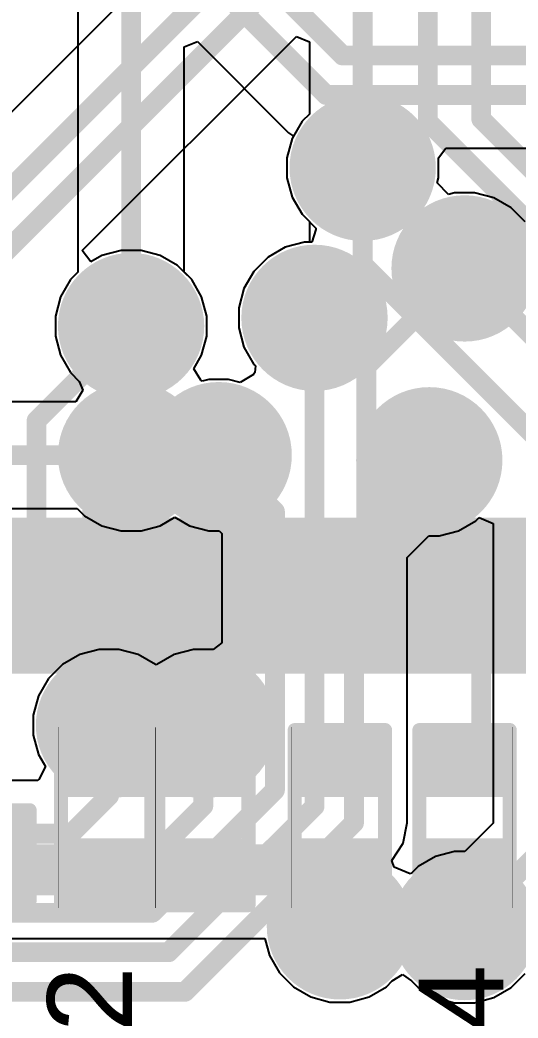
# Model space of a CAD drawing. Header units: inches. Extents: x -0.14 to 3.84, y -0.14 to 3.05.
# Drawn here: x 2.16 to 2.3364, y 1.2485 to 1.602 of the extents above; entities that cross this region are included whole.
import ezdxf

# ---------------------------------------------------------------- set-up
doc = ezdxf.new("R2010")
doc.units = ezdxf.units.IN
doc.header["$MEASUREMENT"] = 0
for name, color, linetype in [('Bottom Layer', 5, 'Continuous'), ('Bottom Solder', 6, 'Continuous'), ('Ground Layer', 76, 'Continuous'), ('Power Layer', 16, 'Continuous'), ('Top Layer', 1, 'Continuous'), ('Top Overlay', 2, 'Continuous'), ('Top Paste', 8, 'Continuous'), ('Top Solder', 216, 'Continuous'), ('Via Holes', 16, 'Continuous')]:
    doc.layers.add(name, color=color, linetype=linetype)
doc.styles.add('Arial', font='', dxfattribs={"height": 0.2})
doc.styles.get('Arial').set_extended_font_data('Arial')

# ---------------------------------------------------------------- blocks, each defined once
blk = doc.blocks.new('64_LQFP__10_10__5')
at = {"layer": 'Top Layer'}
for points in [[(-0.09449, -0.25), (-0.09449, -0.20276), (-0.08268, -0.20276), (-0.08268, -0.25)], [(-0.0748, -0.25), (-0.0748, -0.20276), (-0.06299, -0.20276), (-0.06299, -0.25)], [(-0.05512, -0.25), (-0.05512, -0.20276), (-0.04331, -0.20276), (-0.04331, -0.25)], [(-0.03543, -0.25), (-0.03543, -0.20276), (-0.02362, -0.20276), (-0.02362, -0.25)], [(-0.01575, -0.25), (-0.01575, -0.20276), (-0.00394, -0.20276), (-0.00394, -0.25)], [(0.00394, -0.25), (0.00394, -0.20276), (0.01575, -0.20276), (0.01575, -0.25)], [(0.02362, -0.25), (0.02362, -0.20276), (0.03543, -0.20276), (0.03543, -0.25)], [(0.04331, -0.25), (0.04331, -0.20276), (0.05512, -0.20276), (0.05512, -0.25)], [(0.06299, -0.25), (0.06299, -0.20276), (0.0748, -0.20276), (0.0748, -0.25)]]:
    blk.add_hatch(color=1, dxfattribs=at).paths.add_polyline_path(points)
at = {"layer": 'Top Paste'}
for points in [[(-0.09449, -0.25), (-0.09449, -0.20276), (-0.08268, -0.20276), (-0.08268, -0.25)], [(-0.0748, -0.25), (-0.0748, -0.20276), (-0.06299, -0.20276), (-0.06299, -0.25)], [(-0.05512, -0.25), (-0.05512, -0.20276), (-0.04331, -0.20276), (-0.04331, -0.25)], [(-0.03543, -0.25), (-0.03543, -0.20276), (-0.02362, -0.20276), (-0.02362, -0.25)], [(-0.01575, -0.25), (-0.01575, -0.20276), (-0.00394, -0.20276), (-0.00394, -0.25)], [(0.00394, -0.25), (0.00394, -0.20276), (0.01575, -0.20276), (0.01575, -0.25)], [(0.02362, -0.25), (0.02362, -0.20276), (0.03543, -0.20276), (0.03543, -0.25)], [(0.04331, -0.25), (0.04331, -0.20276), (0.05512, -0.20276), (0.05512, -0.25)], [(0.06299, -0.25), (0.06299, -0.20276), (0.0748, -0.20276), (0.0748, -0.25)]]:
    blk.add_hatch(color=8, dxfattribs=at).paths.add_polyline_path(points)
at = {"layer": 'Top Solder'}
for points in [[(-0.09849, -0.254), (-0.09849, -0.19876), (-0.07868, -0.19876), (-0.07868, -0.254)], [(-0.0788, -0.254), (-0.0788, -0.19876), (-0.05899, -0.19876), (-0.05899, -0.254)], [(-0.05912, -0.254), (-0.05912, -0.19876), (-0.03931, -0.19876), (-0.03931, -0.254)], [(-0.03943, -0.254), (-0.03943, -0.19876), (-0.01962, -0.19876), (-0.01962, -0.254)], [(-0.01975, -0.254), (-0.01975, -0.19876), (0.00006, -0.19876), (0.00006, -0.254)], [(-0.00006, -0.254), (-0.00006, -0.19876), (0.01975, -0.19876), (0.01975, -0.254)], [(0.01962, -0.254), (0.01962, -0.19876), (0.03943, -0.19876), (0.03943, -0.254)], [(0.03931, -0.254), (0.03931, -0.19876), (0.05912, -0.19876), (0.05912, -0.254)], [(0.05899, -0.254), (0.05899, -0.19876), (0.0788, -0.19876), (0.0788, -0.254)], [(0.07868, -0.254), (0.07868, -0.19876), (0.09849, -0.19876), (0.09849, -0.254)]]:
    blk.add_hatch(color=216, dxfattribs=at).paths.add_polyline_path(points)
blk = doc.blocks.new('R___0402_44')
at = {"layer": 'Top Layer'}
for points in [[(-0.0275, -0.0125), (-0.0275, 0.0125), (-0.0095, 0.0125), (-0.0095, -0.0125)], [(0.0095, -0.0125), (0.0095, 0.0125), (0.0275, 0.0125), (0.0275, -0.0125)]]:
    blk.add_hatch(color=1, dxfattribs=at).paths.add_polyline_path(points)
at = {"layer": 'Top Paste'}
for points in [[(-0.0275, -0.0125), (-0.0275, 0.0125), (-0.0095, 0.0125), (-0.0095, -0.0125)], [(0.0095, -0.0125), (0.0095, 0.0125), (0.0275, 0.0125), (0.0275, -0.0125)]]:
    blk.add_hatch(color=8, dxfattribs=at).paths.add_polyline_path(points)
at = {"layer": 'Top Solder'}
for points in [[(-0.02967, -0.01467), (-0.02967, 0.01466), (-0.00733, 0.01466), (-0.00733, -0.01467)], [(0.00733, -0.01467), (0.00733, 0.01466), (0.02967, 0.01466), (0.02967, -0.01467)]]:
    blk.add_hatch(color=216, dxfattribs=at).paths.add_polyline_path(points)
at = {"layer": 'Top Overlay'}
for points, const_width in [([(-0.031, -0.016), (-0.031, 0.016)], 0.005), ([(0.031, 0.016), (-0.031, 0.016)], 0.005), ([(0.031, -0.016), (0.031, 0.016)], 0.005), ([(0.031, -0.016), (-0.031, -0.016)], 0.005), ([(0.032, -0.017), (-0.032, -0.017)], 0.000127)]:
    blk.add_lwpolyline(points, dxfattribs=dict(at, const_width=const_width))
for points, const_width in [([(-0.03225, 0.016, 1), (-0.02975, 0.016, 1)], 0.0025), ([(-0.03225, 0.016, 1), (-0.02975, 0.016, 1)], 0.0025), ([(0.02975, 0.016, 1), (0.03225, 0.016, 1)], 0.0025), ([(0.02975, 0.016, 1), (0.03225, 0.016, 1)], 0.0025), ([(-0.03225, -0.016, 1), (-0.02975, -0.016, 1)], 0.0025), ([(-0.03225, -0.016, 1), (-0.02975, -0.016, 1)], 0.0025), ([(0.02975, -0.016, 1), (0.03225, -0.016, 1)], 0.0025), ([(0.02975, -0.016, 1), (0.03225, -0.016, 1)], 0.0025), ([(-0.03203, -0.017, 1), (-0.03197, -0.017, 1)], 0.0000635), ([(0.03197, -0.017, 1), (0.03203, -0.017, 1)], 0.0000635)]:
    blk.add_lwpolyline(points, format="xyb", close=True, dxfattribs=dict(at, const_width=const_width))
blk = doc.blocks.new('R___0402_45')
at = {"layer": 'Top Layer'}
for points in [[(-0.0275, -0.0125), (-0.0275, 0.0125), (-0.0095, 0.0125), (-0.0095, -0.0125)], [(0.0095, -0.0125), (0.0095, 0.0125), (0.0275, 0.0125), (0.0275, -0.0125)]]:
    blk.add_hatch(color=1, dxfattribs=at).paths.add_polyline_path(points)
at = {"layer": 'Top Paste'}
for points in [[(-0.0275, -0.0125), (-0.0275, 0.0125), (-0.0095, 0.0125), (-0.0095, -0.0125)], [(0.0095, -0.0125), (0.0095, 0.0125), (0.0275, 0.0125), (0.0275, -0.0125)]]:
    blk.add_hatch(color=8, dxfattribs=at).paths.add_polyline_path(points)
at = {"layer": 'Top Solder'}
for points in [[(-0.02967, -0.01467), (-0.02967, 0.01466), (-0.00734, 0.01466), (-0.00734, -0.01467)], [(0.00733, -0.01467), (0.00733, 0.01466), (0.02967, 0.01466), (0.02967, -0.01467)]]:
    blk.add_hatch(color=216, dxfattribs=at).paths.add_polyline_path(points)
at = {"layer": 'Top Overlay'}
for points, const_width in [([(0.031, 0.016), (-0.031, 0.016)], 0.005), ([(-0.031, -0.016), (-0.031, 0.016)], 0.005), ([(0.031, -0.016), (0.031, 0.016)], 0.005), ([(0.031, -0.016), (-0.031, -0.016)], 0.005), ([(0.032, -0.017), (-0.032, -0.017)], 0.000127)]:
    blk.add_lwpolyline(points, dxfattribs=dict(at, const_width=const_width))
for points, const_width in [([(-0.03225, 0.016, 1), (-0.02975, 0.016, 1)], 0.0025), ([(-0.03225, 0.016, 1), (-0.02975, 0.016, 1)], 0.0025), ([(0.02975, 0.016, 1), (0.03225, 0.016, 1)], 0.0025), ([(0.02975, 0.016, 1), (0.03225, 0.016, 1)], 0.0025), ([(-0.03225, -0.016, 1), (-0.02975, -0.016, 1)], 0.0025), ([(-0.03225, -0.016, 1), (-0.02975, -0.016, 1)], 0.0025), ([(0.02975, -0.016, 1), (0.03225, -0.016, 1)], 0.0025), ([(0.02975, -0.016, 1), (0.03225, -0.016, 1)], 0.0025), ([(-0.03203, -0.017, 1), (-0.03197, -0.017, 1)], 0.0000635), ([(0.03197, -0.017, 1), (0.03203, -0.017, 1)], 0.0000635)]:
    blk.add_lwpolyline(points, format="xyb", close=True, dxfattribs=dict(at, const_width=const_width))
blk = doc.blocks.new('R___0402_46')
at = {"layer": 'Top Layer'}
for points in [[(-0.0275, -0.0125), (-0.0275, 0.0125), (-0.0095, 0.0125), (-0.0095, -0.0125)], [(0.0095, -0.0125), (0.0095, 0.0125), (0.0275, 0.0125), (0.0275, -0.0125)]]:
    blk.add_hatch(color=1, dxfattribs=at).paths.add_polyline_path(points)
at = {"layer": 'Top Paste'}
for points in [[(-0.0275, -0.0125), (-0.0275, 0.0125), (-0.0095, 0.0125), (-0.0095, -0.0125)], [(0.0095, -0.0125), (0.0095, 0.0125), (0.0275, 0.0125), (0.0275, -0.0125)]]:
    blk.add_hatch(color=8, dxfattribs=at).paths.add_polyline_path(points)
at = {"layer": 'Top Solder'}
for points in [[(-0.02967, -0.01467), (-0.02967, 0.01466), (-0.00734, 0.01466), (-0.00734, -0.01467)], [(0.00733, -0.01467), (0.00733, 0.01466), (0.02967, 0.01466), (0.02967, -0.01467)]]:
    blk.add_hatch(color=216, dxfattribs=at).paths.add_polyline_path(points)
at = {"layer": 'Top Overlay'}
for points, const_width in [([(-0.031, -0.016), (-0.031, 0.016)], 0.005), ([(0.031, 0.016), (-0.031, 0.016)], 0.005), ([(0.031, -0.016), (0.031, 0.016)], 0.005), ([(0.031, -0.016), (-0.031, -0.016)], 0.005), ([(0.032, -0.017), (-0.032, -0.017)], 0.000127)]:
    blk.add_lwpolyline(points, dxfattribs=dict(at, const_width=const_width))
for points, const_width in [([(-0.03225, 0.016, 1), (-0.02975, 0.016, 1)], 0.0025), ([(-0.03225, 0.016, 1), (-0.02975, 0.016, 1)], 0.0025), ([(0.02975, 0.016, 1), (0.03225, 0.016, 1)], 0.0025), ([(0.02975, 0.016, 1), (0.03225, 0.016, 1)], 0.0025), ([(-0.03225, -0.016, 1), (-0.02975, -0.016, 1)], 0.0025), ([(-0.03225, -0.016, 1), (-0.02975, -0.016, 1)], 0.0025), ([(0.02975, -0.016, 1), (0.03225, -0.016, 1)], 0.0025), ([(0.02975, -0.016, 1), (0.03225, -0.016, 1)], 0.0025), ([(-0.03203, -0.017, 1), (-0.03197, -0.017, 1)], 0.0000635), ([(0.03197, -0.017, 1), (0.03203, -0.017, 1)], 0.0000635)]:
    blk.add_lwpolyline(points, format="xyb", close=True, dxfattribs=dict(at, const_width=const_width))
blk = doc.blocks.new('R___0402_62')
at = {"layer": 'Top Layer'}
for points in [[(-0.0275, -0.0125), (-0.0275, 0.0125), (-0.0095, 0.0125), (-0.0095, -0.0125)], [(0.0095, -0.0125), (0.0095, 0.0125), (0.0275, 0.0125), (0.0275, -0.0125)]]:
    blk.add_hatch(color=1, dxfattribs=at).paths.add_polyline_path(points)
at = {"layer": 'Top Paste'}
for points in [[(-0.0275, -0.0125), (-0.0275, 0.0125), (-0.0095, 0.0125), (-0.0095, -0.0125)], [(0.0095, -0.0125), (0.0095, 0.0125), (0.0275, 0.0125), (0.0275, -0.0125)]]:
    blk.add_hatch(color=8, dxfattribs=at).paths.add_polyline_path(points)
at = {"layer": 'Top Solder'}
for points in [[(-0.02967, -0.01467), (-0.02967, 0.01467), (-0.00733, 0.01467), (-0.00733, -0.01467)], [(0.00733, -0.01467), (0.00733, 0.01467), (0.02967, 0.01467), (0.02967, -0.01467)]]:
    blk.add_hatch(color=216, dxfattribs=at).paths.add_polyline_path(points)
at = {"layer": 'Top Overlay'}
for points, const_width in [([(-0.031, 0.016), (-0.031, -0.016)], 0.005), ([(-0.031, 0.016), (0.031, 0.016)], 0.005), ([(0.031, 0.016), (0.031, -0.016)], 0.005), ([(-0.031, -0.016), (0.031, -0.016)], 0.005), ([(-0.032, -0.017), (0.032, -0.017)], 0.000127)]:
    blk.add_lwpolyline(points, dxfattribs=dict(at, const_width=const_width))
for points, const_width in [([(-0.03225, 0.016, 1), (-0.02975, 0.016, 1)], 0.0025), ([(-0.03225, 0.016, 1), (-0.02975, 0.016, 1)], 0.0025), ([(0.02975, 0.016, 1), (0.03225, 0.016, 1)], 0.0025), ([(0.02975, 0.016, 1), (0.03225, 0.016, 1)], 0.0025), ([(-0.03225, -0.016, 1), (-0.02975, -0.016, 1)], 0.0025), ([(-0.03225, -0.016, 1), (-0.02975, -0.016, 1)], 0.0025), ([(0.02975, -0.016, 1), (0.03225, -0.016, 1)], 0.0025), ([(0.02975, -0.016, 1), (0.03225, -0.016, 1)], 0.0025), ([(-0.03203, -0.017, 1), (-0.03197, -0.017, 1)], 0.0000635), ([(0.03197, -0.017, 1), (0.03203, -0.017, 1)], 0.0000635)]:
    blk.add_lwpolyline(points, format="xyb", close=True, dxfattribs=dict(at, const_width=const_width))
blk = doc.blocks.new('C___0402_129')
at = {"layer": 'Top Layer'}
for points in [[(-0.0275, -0.0125), (-0.0275, 0.0125), (-0.0095, 0.0125), (-0.0095, -0.0125)], [(0.0095, -0.0125), (0.0095, 0.0125), (0.0275, 0.0125), (0.0275, -0.0125)]]:
    blk.add_hatch(color=1, dxfattribs=at).paths.add_polyline_path(points)
at = {"layer": 'Top Paste'}
for points in [[(-0.0275, -0.0125), (-0.0275, 0.0125), (-0.0095, 0.0125), (-0.0095, -0.0125)], [(0.0095, -0.0125), (0.0095, 0.0125), (0.0275, 0.0125), (0.0275, -0.0125)]]:
    blk.add_hatch(color=8, dxfattribs=at).paths.add_polyline_path(points)
at = {"layer": 'Top Solder'}
for points in [[(-0.02986, -0.01486), (-0.02986, 0.01486), (-0.00714, 0.01486), (-0.00714, -0.01486)], [(0.00714, -0.01486), (0.00714, 0.01486), (0.02986, 0.01486), (0.02986, -0.01486)]]:
    blk.add_hatch(color=216, dxfattribs=at).paths.add_polyline_path(points)
at = {"layer": 'Top Overlay', "const_width": 0.005}
for points in [[(-0.031, 0.016), (-0.011, 0.016)], [(-0.031, -0.016), (-0.031, 0.016)], [(0.011, 0.016), (0.031, 0.016)], [(0.031, -0.016), (0.031, 0.016)], [(-0.031, -0.016), (-0.011, -0.016)], [(0.011, -0.016), (0.031, -0.016)]]:
    blk.add_lwpolyline(points, dxfattribs=at)
at = {"layer": 'Top Overlay', "const_width": 0.0025}
for points in [[(-0.03225, 0.016, 1), (-0.02975, 0.016, 1)], [(-0.03225, 0.016, 1), (-0.02975, 0.016, 1)], [(-0.01225, 0.016, 1), (-0.00975, 0.016, 1)], [(0.00975, 0.016, 1), (0.01225, 0.016, 1)], [(0.02975, 0.016, 1), (0.03225, 0.016, 1)], [(0.02975, 0.016, 1), (0.03225, 0.016, 1)], [(-0.03225, -0.016, 1), (-0.02975, -0.016, 1)], [(-0.03225, -0.016, 1), (-0.02975, -0.016, 1)], [(-0.01225, -0.016, 1), (-0.00975, -0.016, 1)], [(0.00975, -0.016, 1), (0.01225, -0.016, 1)], [(0.02975, -0.016, 1), (0.03225, -0.016, 1)], [(0.02975, -0.016, 1), (0.03225, -0.016, 1)]]:
    blk.add_lwpolyline(points, format="xyb", close=True, dxfattribs=at)

msp = doc.modelspace()

# ---------------------------------------------------------------- hatches: boundary and pattern name
at = {"layer": 'Bottom Layer'}
h = msp.add_hatch(color=5, dxfattribs=at)
edge = h.paths.add_edge_path()
edge.add_arc((2.28139, 1.54964), 0.01181, 0, 360)
h = msp.add_hatch(color=5, dxfattribs=at)
edge = h.paths.add_edge_path()
edge.add_arc((2.31748, 1.514), 0.01181, 0, 360)
h = msp.add_hatch(color=5, dxfattribs=at)
edge = h.paths.add_edge_path()
edge.add_arc((2.26433, 1.49649), 0.01181, 0, 360)
h = msp.add_hatch(color=5, dxfattribs=at)
edge = h.paths.add_edge_path()
edge.add_arc((2.19937, 1.49359), 0.01181, 0, 360)
h = msp.add_hatch(color=5, dxfattribs=at)
edge = h.paths.add_edge_path()
edge.add_arc((2.19937, 1.44786), 0.01181, 0, 360)
h = msp.add_hatch(color=5, dxfattribs=at)
edge = h.paths.add_edge_path()
edge.add_arc((2.23039, 1.44786), 0.01181, 0, 360)
h = msp.add_hatch(color=5, dxfattribs=at)
edge = h.paths.add_edge_path()
edge.add_arc((2.30498, 1.44605), 0.01181, 0, 360)
h = msp.add_hatch(color=5, dxfattribs=at)
edge = h.paths.add_edge_path()
edge.add_arc((2.19155, 1.35224), 0.01181, 0, 360)
h = msp.add_hatch(color=5, dxfattribs=at)
edge = h.paths.add_edge_path()
edge.add_arc((2.22496, 1.35227), 0.01181, 0, 360)
h = msp.add_hatch(color=5, dxfattribs=at)
edge = h.paths.add_edge_path()
edge.add_arc((2.27333, 1.28097), 0.01181, 0, 360)
h = msp.add_hatch(color=5, dxfattribs=at)
edge = h.paths.add_edge_path()
edge.add_arc((2.31748, 1.28072), 0.01181, 0, 360)
at = {"layer": 'Bottom Solder'}
h = msp.add_hatch(color=6, dxfattribs=at)
edge = h.paths.add_edge_path()
edge.add_arc((2.28139, 1.54964), 0.01581, 0, 360)
h = msp.add_hatch(color=6, dxfattribs=at)
edge = h.paths.add_edge_path()
edge.add_arc((2.31748, 1.514), 0.01581, 0, 360)
h = msp.add_hatch(color=6, dxfattribs=at)
edge = h.paths.add_edge_path()
edge.add_arc((2.26433, 1.49649), 0.01581, 0, 360)
h = msp.add_hatch(color=6, dxfattribs=at)
edge = h.paths.add_edge_path()
edge.add_arc((2.19937, 1.49359), 0.01581, 0, 360)
h = msp.add_hatch(color=6, dxfattribs=at)
edge = h.paths.add_edge_path()
edge.add_arc((2.19937, 1.44786), 0.01581, 0, 360)
h = msp.add_hatch(color=6, dxfattribs=at)
edge = h.paths.add_edge_path()
edge.add_arc((2.23039, 1.44786), 0.01581, 0, 360)
h = msp.add_hatch(color=6, dxfattribs=at)
edge = h.paths.add_edge_path()
edge.add_arc((2.30498, 1.44605), 0.01581, 0, 360)
h = msp.add_hatch(color=6, dxfattribs=at)
edge = h.paths.add_edge_path()
edge.add_arc((2.19155, 1.35224), 0.01581, 0, 360)
h = msp.add_hatch(color=6, dxfattribs=at)
edge = h.paths.add_edge_path()
edge.add_arc((2.22496, 1.35227), 0.01581, 0, 360)
h = msp.add_hatch(color=6, dxfattribs=at)
edge = h.paths.add_edge_path()
edge.add_arc((2.27333, 1.28097), 0.01581, 0, 360)
h = msp.add_hatch(color=6, dxfattribs=at)
edge = h.paths.add_edge_path()
edge.add_arc((2.31748, 1.28072), 0.01581, 0, 360)
at = {"layer": 'Ground Layer'}
h = msp.add_hatch(color=76, dxfattribs=at)
edge = h.paths.add_edge_path()
edge.add_arc((2.28139, 1.54964), 0.02591, 0, 360)
h = msp.add_hatch(color=76, dxfattribs=at)
edge = h.paths.add_edge_path()
edge.add_arc((2.31748, 1.514), 0.02591, 0, 360)
h = msp.add_hatch(color=76, dxfattribs=at)
edge = h.paths.add_edge_path()
edge.add_arc((2.26433, 1.49649), 0.02591, 0, 360)
h = msp.add_hatch(color=76, dxfattribs=at)
edge = h.paths.add_edge_path()
edge.add_arc((2.19937, 1.49359), 0.02591, 0, 360)
h = msp.add_hatch(color=76, dxfattribs=at)
edge = h.paths.add_edge_path()
edge.add_arc((2.19937, 1.44786), 0.02591, 0, 360)
h = msp.add_hatch(color=76, dxfattribs=at)
edge = h.paths.add_edge_path()
edge.add_arc((2.23039, 1.44786), 0.02591, 0, 360)
h = msp.add_hatch(color=76, dxfattribs=at)
edge = h.paths.add_edge_path()
edge.add_arc((2.30498, 1.44605), 0.02591, 0, 360)
h = msp.add_hatch(color=76, dxfattribs=at)
edge = h.paths.add_edge_path()
edge.add_arc((2.19155, 1.35224), 0.02591, 0, 360)
h = msp.add_hatch(color=76, dxfattribs=at)
edge = h.paths.add_edge_path()
edge.add_arc((2.22496, 1.35227), 0.02591, 0, 360)
h = msp.add_hatch(color=76, dxfattribs=at)
edge = h.paths.add_edge_path()
edge.add_arc((2.27333, 1.28097), 0.02591, 0, 360)
h = msp.add_hatch(color=76, dxfattribs=at)
edge = h.paths.add_edge_path()
edge.add_arc((2.31748, 1.28072), 0.02591, 0, 360)
at = {"layer": 'Power Layer'}
h = msp.add_hatch(color=16, dxfattribs=at)
edge = h.paths.add_edge_path()
edge.add_arc((2.28139, 1.54964), 0.02591, 0, 360)
h = msp.add_hatch(color=16, dxfattribs=at)
edge = h.paths.add_edge_path()
edge.add_arc((2.31748, 1.514), 0.02591, 0, 360)
h = msp.add_hatch(color=16, dxfattribs=at)
edge = h.paths.add_edge_path()
edge.add_arc((2.26433, 1.49649), 0.02591, 0, 360)
h = msp.add_hatch(color=16, dxfattribs=at)
edge = h.paths.add_edge_path()
edge.add_arc((2.19937, 1.49359), 0.02591, 0, 360)
h = msp.add_hatch(color=16, dxfattribs=at)
edge = h.paths.add_edge_path()
edge.add_arc((2.19937, 1.44786), 0.02591, 0, 360)
h = msp.add_hatch(color=16, dxfattribs=at)
edge = h.paths.add_edge_path()
edge.add_arc((2.23039, 1.44786), 0.02591, 0, 360)
h = msp.add_hatch(color=16, dxfattribs=at)
edge = h.paths.add_edge_path()
edge.add_arc((2.30498, 1.44605), 0.02591, 0, 360)
h = msp.add_hatch(color=16, dxfattribs=at)
edge = h.paths.add_edge_path()
edge.add_arc((2.19155, 1.35224), 0.02591, 0, 360)
h = msp.add_hatch(color=16, dxfattribs=at)
edge = h.paths.add_edge_path()
edge.add_arc((2.22496, 1.35227), 0.02591, 0, 360)
h = msp.add_hatch(color=16, dxfattribs=at)
edge = h.paths.add_edge_path()
edge.add_arc((2.31748, 1.28072), 0.02591, 0, 360)
at = {"layer": 'Top Layer'}
h = msp.add_hatch(color=1, dxfattribs=at)
edge = h.paths.add_edge_path()
edge.add_arc((2.28139, 1.54964), 0.01181, 0, 360)
h = msp.add_hatch(color=1, dxfattribs=at)
edge = h.paths.add_edge_path()
edge.add_arc((2.31748, 1.514), 0.01181, 0, 360)
h = msp.add_hatch(color=1, dxfattribs=at)
edge = h.paths.add_edge_path()
edge.add_arc((2.26433, 1.49649), 0.01181, 0, 360)
h = msp.add_hatch(color=1, dxfattribs=at)
edge = h.paths.add_edge_path()
edge.add_arc((2.19937, 1.49359), 0.01181, 0, 360)
h = msp.add_hatch(color=1, dxfattribs=at)
edge = h.paths.add_edge_path()
edge.add_arc((2.19937, 1.44786), 0.01181, 0, 360)
h = msp.add_hatch(color=1, dxfattribs=at)
edge = h.paths.add_edge_path()
edge.add_arc((2.23039, 1.44786), 0.01181, 0, 360)
h = msp.add_hatch(color=1, dxfattribs=at)
edge = h.paths.add_edge_path()
edge.add_arc((2.30498, 1.44605), 0.01181, 0, 360)
h = msp.add_hatch(color=1, dxfattribs=at)
edge = h.paths.add_edge_path()
edge.add_arc((2.19155, 1.35224), 0.01181, 0, 360)
h = msp.add_hatch(color=1, dxfattribs=at)
edge = h.paths.add_edge_path()
edge.add_arc((2.22496, 1.35227), 0.01181, 0, 360)
for points in [[(2.20337, 1.32908), (2.20337, 1.35224), (2.17974, 1.35224), (2.17974, 1.32908)], [(2.23677, 1.32912), (2.23677, 1.35227), (2.21315, 1.35227), (2.21315, 1.32912)], [(2.17809, 1.32897), (2.20477, 1.32897), (2.20477, 1.34697), (2.17809, 1.34697)], [(2.14194, 1.29197), (2.28583, 1.29197), (2.28583, 1.30997), (2.14194, 1.30997)], [(2.28511, 1.30995), (2.26156, 1.30995), (2.26156, 1.2807), (2.28511, 1.2807)], [(2.32926, 1.30997), (2.30571, 1.30997), (2.30571, 1.28072), (2.32926, 1.28072)]]:
    msp.add_hatch(color=1, dxfattribs=at).paths.add_polyline_path(points)
h = msp.add_hatch(color=1, dxfattribs=at)
edge = h.paths.add_edge_path()
edge.add_arc((2.27333, 1.28097), 0.01181, 0, 360)
h = msp.add_hatch(color=1, dxfattribs=at)
edge = h.paths.add_edge_path()
edge.add_arc((2.31748, 1.28072), 0.01181, 0, 360)
at = {"layer": 'Top Solder'}
h = msp.add_hatch(color=216, dxfattribs=at)
edge = h.paths.add_edge_path()
edge.add_arc((2.28139, 1.54964), 0.01581, 0, 360)
h = msp.add_hatch(color=216, dxfattribs=at)
edge = h.paths.add_edge_path()
edge.add_arc((2.31748, 1.514), 0.01581, 0, 360)
h = msp.add_hatch(color=216, dxfattribs=at)
edge = h.paths.add_edge_path()
edge.add_arc((2.26433, 1.49649), 0.01581, 0, 360)
h = msp.add_hatch(color=216, dxfattribs=at)
edge = h.paths.add_edge_path()
edge.add_arc((2.19937, 1.49359), 0.01581, 0, 360)
h = msp.add_hatch(color=216, dxfattribs=at)
edge = h.paths.add_edge_path()
edge.add_arc((2.19937, 1.44786), 0.01581, 0, 360)
h = msp.add_hatch(color=216, dxfattribs=at)
edge = h.paths.add_edge_path()
edge.add_arc((2.23039, 1.44786), 0.01581, 0, 360)
h = msp.add_hatch(color=216, dxfattribs=at)
edge = h.paths.add_edge_path()
edge.add_arc((2.30498, 1.44605), 0.01581, 0, 360)
h = msp.add_hatch(color=216, dxfattribs=at)
edge = h.paths.add_edge_path()
edge.add_arc((2.19155, 1.35224), 0.01581, 0, 360)
h = msp.add_hatch(color=216, dxfattribs=at)
edge = h.paths.add_edge_path()
edge.add_arc((2.22496, 1.35227), 0.01581, 0, 360)
h = msp.add_hatch(color=216, dxfattribs=at)
edge = h.paths.add_edge_path()
edge.add_arc((2.27333, 1.28097), 0.01581, 0, 360)
h = msp.add_hatch(color=216, dxfattribs=at)
edge = h.paths.add_edge_path()
edge.add_arc((2.31748, 1.28072), 0.01581, 0, 360)
at = {"layer": 'Via Holes'}
h = msp.add_hatch(color=7, dxfattribs=at)
edge = h.paths.add_edge_path()
edge.add_arc((2.28139, 1.54964), 0.00591, 0, 360)
h = msp.add_hatch(color=7, dxfattribs=at)
edge = h.paths.add_edge_path()
edge.add_arc((2.31748, 1.514), 0.00591, 0, 360)
h = msp.add_hatch(color=7, dxfattribs=at)
edge = h.paths.add_edge_path()
edge.add_arc((2.19937, 1.49359), 0.00591, 0, 360)
h = msp.add_hatch(color=7, dxfattribs=at)
edge = h.paths.add_edge_path()
edge.add_arc((2.26433, 1.49649), 0.00591, 0, 360)
h = msp.add_hatch(color=7, dxfattribs=at)
edge = h.paths.add_edge_path()
edge.add_arc((2.19937, 1.44786), 0.00591, 0, 360)
h = msp.add_hatch(color=7, dxfattribs=at)
edge = h.paths.add_edge_path()
edge.add_arc((2.23039, 1.44786), 0.00591, 0, 360)
h = msp.add_hatch(color=7, dxfattribs=at)
edge = h.paths.add_edge_path()
edge.add_arc((2.30498, 1.44605), 0.00591, 0, 360)
h = msp.add_hatch(color=7, dxfattribs=at)
edge = h.paths.add_edge_path()
edge.add_arc((2.19155, 1.35224), 0.00591, 0, 360)
h = msp.add_hatch(color=7, dxfattribs=at)
edge = h.paths.add_edge_path()
edge.add_arc((2.22496, 1.35227), 0.00591, 0, 360)
h = msp.add_hatch(color=7, dxfattribs=at)
edge = h.paths.add_edge_path()
edge.add_arc((2.27333, 1.28097), 0.00591, 0, 360)
h = msp.add_hatch(color=7, dxfattribs=at)
edge = h.paths.add_edge_path()
edge.add_arc((2.31748, 1.28072), 0.00591, 0, 360)

# ---------------------------------------------------------------- linework, layer by layer
at = {"layer": 'Bottom Layer'}
for p, q in [((2.18051, 1.61653), (2.18051, 1.51264)), ((2.21823, 1.59244), (2.22285, 1.59436)), ((2.21823, 1.51264), (2.21823, 1.59244)), ((2.22285, 1.59436), (2.25513, 1.56208)), ((2.25641, 1.55999), (2.25458, 1.55317)), ((2.25513, 1.56208), (2.25692, 1.56088)), ((2.25692, 1.56088), (2.25641, 1.55999)), ((2.3082, 1.55317), (2.3108, 1.55655)), ((2.3108, 1.55655), (2.36558, 1.55655)), ((2.25458, 1.55317), (2.25458, 1.54611)), ((2.3082, 1.54611), (2.3082, 1.55317)), ((2.25458, 1.54611), (2.25641, 1.5393)), ((2.30772, 1.54432), (2.3082, 1.54611)), ((2.3118, 1.54024), (2.30772, 1.54432)), ((2.25641, 1.5393), (2.25994, 1.53318)), ((2.31395, 1.54081), (2.3118, 1.54024)), ((2.32101, 1.54081), (2.31395, 1.54081)), ((2.32783, 1.53898), (2.32101, 1.54081)), ((2.33394, 1.53545), (2.32783, 1.53898)), ((2.33894, 1.53046), (2.33394, 1.53545)), ((2.25994, 1.53318), (2.26253, 1.53059)), ((2.26253, 1.53059), (2.26253, 1.5233)), ((2.25398, 1.52148), (2.24787, 1.51795)), ((2.2608, 1.5233), (2.25398, 1.52148)), ((2.26253, 1.5233), (2.2608, 1.5233)), ((2.24787, 1.51795), (2.24288, 1.51296)), ((2.17792, 1.51005), (2.17439, 1.50394)), ((2.18051, 1.51264), (2.17792, 1.51005)), ((2.22083, 1.51005), (2.21823, 1.51264)), ((2.22436, 1.50394), (2.22083, 1.51005)), ((2.24288, 1.51296), (2.23935, 1.50684)), ((2.23935, 1.50684), (2.23752, 1.50002)), ((2.17439, 1.50394), (2.17256, 1.49712)), ((2.22618, 1.49712), (2.22436, 1.50394)), ((2.23752, 1.50002), (2.23752, 1.49296)), ((2.17256, 1.49712), (2.17256, 1.49006)), ((2.22618, 1.49006), (2.22618, 1.49712)), ((2.23752, 1.49296), (2.23935, 1.48614)), ((2.17256, 1.49006), (2.17439, 1.48324)), ((2.22436, 1.48324), (2.22618, 1.49006)), ((2.23935, 1.48614), (2.24288, 1.48003)), ((2.17439, 1.48324), (2.17792, 1.47713)), ((2.22158, 1.47843), (2.22436, 1.48324)), ((2.22403, 1.47448), (2.22158, 1.47843)), ((2.24288, 1.48003), (2.24341, 1.4795)), ((2.24341, 1.4795), (2.24316, 1.47713)), ((2.17792, 1.47713), (2.18104, 1.47401)), ((2.22455, 1.47405), (2.22403, 1.47448)), ((2.22686, 1.47467), (2.22455, 1.47405)), ((2.23391, 1.47467), (2.22686, 1.47467)), ((2.23803, 1.47357), (2.23391, 1.47467)), ((2.24275, 1.47648), (2.23803, 1.47357)), ((2.24316, 1.47713), (2.24275, 1.47648)), ((2.18227, 1.47091), (2.1798, 1.46672)), ((2.18104, 1.47401), (2.18227, 1.47091)), ((2.1798, 1.46672), (2.13423, 1.46672)), ((2.14204, 1.429), (2.18032, 1.429)), ((2.18032, 1.429), (2.18291, 1.42641)), ((2.18291, 1.42641), (2.18902, 1.42288)), ((2.20972, 1.42288), (2.21488, 1.42585)), ((2.21488, 1.42585), (2.22004, 1.42288)), ((2.32144, 1.42459), (2.32261, 1.42576)), ((2.32261, 1.42576), (2.32761, 1.42369)), ((2.18902, 1.42288), (2.19584, 1.42105)), ((2.2029, 1.42105), (2.20972, 1.42288)), ((2.22004, 1.42288), (2.22686, 1.42105)), ((2.31533, 1.42107), (2.32144, 1.42459)), ((2.32761, 1.42369), (2.32761, 1.31752)), ((2.19584, 1.42105), (2.2029, 1.42105)), ((2.22686, 1.42105), (2.23052, 1.42105)), ((2.23052, 1.42105), (2.23147, 1.4201)), ((2.23147, 1.4201), (2.23147, 1.38137)), ((2.29719, 1.41159), (2.30485, 1.41924)), ((2.30485, 1.41924), (2.30851, 1.41924)), ((2.30851, 1.41924), (2.31533, 1.42107)), ((2.29719, 1.31762), (2.29719, 1.41159)), ((2.18802, 1.37905), (2.1812, 1.37722)), ((2.19508, 1.37905), (2.18802, 1.37905)), ((2.2019, 1.37722), (2.19508, 1.37905)), ((2.22143, 1.37908), (2.21461, 1.37726)), ((2.22849, 1.37908), (2.22143, 1.37908)), ((2.23147, 1.38137), (2.22849, 1.37908)), ((2.1812, 1.37722), (2.17509, 1.37369)), ((2.20801, 1.37369), (2.2019, 1.37722)), ((2.21461, 1.37726), (2.20849, 1.37373)), ((2.17509, 1.37369), (2.17009, 1.3687)), ((2.20824, 1.37347), (2.20801, 1.37369)), ((2.20849, 1.37373), (2.20824, 1.37347)), ((2.17009, 1.3687), (2.16656, 1.36259)), ((2.16656, 1.36259), (2.16474, 1.35577)), ((2.16474, 1.35577), (2.16474, 1.34871)), ((2.16474, 1.34871), (2.16656, 1.34189)), ((2.16656, 1.34189), (2.16902, 1.33764)), ((2.16902, 1.33764), (2.16673, 1.33293)), ((2.16673, 1.33293), (2.16639, 1.33264)), ((2.16639, 1.33264), (2.14406, 1.33264)), ((2.29576, 1.3104), (2.29719, 1.31762)), ((2.32761, 1.31752), (2.31762, 1.30753)), ((2.29167, 1.30428), (2.29576, 1.3104)), ((2.30713, 1.3057), (2.30102, 1.30218)), ((2.31395, 1.30753), (2.30713, 1.3057)), ((2.31762, 1.30753), (2.31395, 1.30753)), ((2.29252, 1.30187), (2.29167, 1.30428)), ((2.29817, 1.2996), (2.29252, 1.30187)), ((2.30102, 1.30218), (2.29893, 1.30008)), ((2.29893, 1.30008), (2.29817, 1.2996))]:
    msp.add_line(p, q, dxfattribs=at)
at = {"layer": 'Bottom Layer', "const_width": 0.007}
for points in [[(2.15431, 1.70937), (2.27427, 1.58942)], [(2.14031, 1.70358), (2.26847, 1.57542)], [(2.19937, 1.49359), (2.19937, 1.62434)], [(2.27427, 1.58942), (2.40249, 1.58942)], [(2.26847, 1.57542), (2.37339, 1.57542)], [(2.28139, 1.51552), (2.28139, 1.54964)], [(2.28139, 1.51552), (2.34647, 1.45044)], [(2.31748, 1.514), (2.34253, 1.48896)], [(2.26433, 1.32342), (2.26433, 1.49649)], [(2.13423, 1.44786), (2.19937, 1.44786)], [(2.23039, 1.44786), (2.25033, 1.42791)], [(2.27833, 1.4194), (2.30498, 1.44605)], [(2.25033, 1.32921), (2.25033, 1.42791)], [(2.27833, 1.31762), (2.27833, 1.4194)], [(2.19155, 1.32716), (2.19155, 1.35224)], [(2.22496, 1.32364), (2.22496, 1.35227)], [(2.17816, 1.31378), (2.19155, 1.32716)], [(2.2069, 1.28578), (2.25033, 1.32921)], [(2.2011, 1.29978), (2.22496, 1.32364)], [(2.21269, 1.27178), (2.26433, 1.32342)], [(2.21849, 1.25778), (2.27833, 1.31762)], [(1.99662, 1.31378), (2.17816, 1.31378)], [(2.31748, 1.28072), (2.34647, 1.30971)], [(1.99082, 1.29978), (2.2011, 1.29978)], [(1.98503, 1.28578), (2.2069, 1.28578)], [(1.97923, 1.27178), (2.21269, 1.27178)], [(1.97343, 1.25778), (2.21849, 1.25778)]]:
    msp.add_lwpolyline(points, dxfattribs=at)
at = {"layer": 'Bottom Layer', "const_width": 0.0035}
for points in [[(2.27252, 1.58942, 1), (2.27602, 1.58942, 1)], [(2.27252, 1.58942, 1), (2.27602, 1.58942, 1)], [(2.26672, 1.57542, 1), (2.27022, 1.57542, 1)], [(2.26672, 1.57542, 1), (2.27022, 1.57542, 1)], [(2.27964, 1.54964, 1), (2.28314, 1.54964, 1)], [(2.27964, 1.51552, 1), (2.28314, 1.51552, 1)], [(2.27964, 1.51552, 1), (2.28314, 1.51552, 1)], [(2.31573, 1.514, 1), (2.31923, 1.514, 1)], [(2.26258, 1.49649, 1), (2.26608, 1.49649, 1)], [(2.19762, 1.49359, 1), (2.20112, 1.49359, 1)], [(2.19762, 1.44786, 1), (2.20112, 1.44786, 1)], [(2.22864, 1.44786, 1), (2.23214, 1.44786, 1)], [(2.30323, 1.44605, 1), (2.30673, 1.44605, 1)], [(2.24858, 1.42791, 1), (2.25208, 1.42791, 1)], [(2.24858, 1.42791, 1), (2.25208, 1.42791, 1)], [(2.27658, 1.4194, 1), (2.28008, 1.4194, 1)], [(2.27658, 1.4194, 1), (2.28008, 1.4194, 1)], [(2.1898, 1.35224, 1), (2.1933, 1.35224, 1)], [(2.22321, 1.35227, 1), (2.22671, 1.35227, 1)], [(2.1898, 1.32716, 1), (2.1933, 1.32716, 1)], [(2.1898, 1.32716, 1), (2.1933, 1.32716, 1)], [(2.24858, 1.32921, 1), (2.25208, 1.32921, 1)], [(2.24858, 1.32921, 1), (2.25208, 1.32921, 1)], [(2.22321, 1.32364, 1), (2.22671, 1.32364, 1)], [(2.22321, 1.32364, 1), (2.22671, 1.32364, 1)], [(2.26258, 1.32342, 1), (2.26608, 1.32342, 1)], [(2.26258, 1.32342, 1), (2.26608, 1.32342, 1)], [(2.27658, 1.31762, 1), (2.28008, 1.31762, 1)], [(2.27658, 1.31762, 1), (2.28008, 1.31762, 1)], [(2.17641, 1.31378, 1), (2.17991, 1.31378, 1)], [(2.17641, 1.31378, 1), (2.17991, 1.31378, 1)], [(2.19935, 1.29978, 1), (2.20285, 1.29978, 1)], [(2.19935, 1.29978, 1), (2.20285, 1.29978, 1)], [(2.20515, 1.28578, 1), (2.20865, 1.28578, 1)], [(2.20515, 1.28578, 1), (2.20865, 1.28578, 1)], [(2.31573, 1.28072, 1), (2.31923, 1.28072, 1)], [(2.21094, 1.27178, 1), (2.21444, 1.27178, 1)], [(2.21094, 1.27178, 1), (2.21444, 1.27178, 1)], [(2.21674, 1.25778, 1), (2.22024, 1.25778, 1)], [(2.21674, 1.25778, 1), (2.22024, 1.25778, 1)]]:
    msp.add_lwpolyline(points, format="xyb", close=True, dxfattribs=at)
at = {"layer": 'Top Layer'}
for p, q in [((2.20588, 1.61825), (2.13028, 1.54265)), ((2.18205, 1.52032), (2.25791, 1.59618)), ((2.25791, 1.59618), (2.26253, 1.59427)), ((2.26253, 1.59427), (2.26253, 1.5687)), ((2.26253, 1.5687), (2.25994, 1.56611)), ((2.25994, 1.56611), (2.25641, 1.55999)), ((2.25641, 1.55999), (2.25458, 1.55317)), ((2.25458, 1.55317), (2.25458, 1.54611)), ((2.25458, 1.54611), (2.25641, 1.5393)), ((2.25641, 1.5393), (2.25994, 1.53318)), ((2.25994, 1.53318), (2.26481, 1.5283)), ((2.2648, 1.52777), (2.26339, 1.5233)), ((2.26481, 1.5283), (2.2648, 1.52777)), ((2.18512, 1.51632), (2.18205, 1.52032)), ((2.19584, 1.5204), (2.18902, 1.51857)), ((2.2029, 1.5204), (2.19584, 1.5204)), ((2.20972, 1.51857), (2.2029, 1.5204)), ((2.25398, 1.52148), (2.24787, 1.51795)), ((2.2608, 1.5233), (2.25398, 1.52148)), ((2.26339, 1.5233), (2.2608, 1.5233)), ((2.18902, 1.51857), (2.18512, 1.51632)), ((2.21583, 1.51504), (2.20972, 1.51857)), ((2.24787, 1.51795), (2.24288, 1.51296)), ((2.22083, 1.51005), (2.21583, 1.51504)), ((2.22436, 1.50394), (2.22083, 1.51005)), ((2.24288, 1.51296), (2.23935, 1.50684)), ((2.23935, 1.50684), (2.23752, 1.50002)), ((2.22618, 1.49712), (2.22436, 1.50394)), ((2.23752, 1.50002), (2.23752, 1.49296)), ((2.22618, 1.49006), (2.22618, 1.49712)), ((2.23752, 1.49296), (2.23935, 1.48614)), ((2.22436, 1.48324), (2.22618, 1.49006)), ((2.23935, 1.48614), (2.24288, 1.48003)), ((2.22158, 1.47843), (2.22436, 1.48324)), ((2.22403, 1.47448), (2.22158, 1.47843)), ((2.24288, 1.48003), (2.24341, 1.4795)), ((2.24341, 1.4795), (2.24316, 1.47713)), ((2.22455, 1.47405), (2.22403, 1.47448)), ((2.22686, 1.47467), (2.22455, 1.47405)), ((2.23391, 1.47467), (2.22686, 1.47467)), ((2.23803, 1.47357), (2.23391, 1.47467)), ((2.24275, 1.47648), (2.23803, 1.47357)), ((2.24316, 1.47713), (2.24275, 1.47648)), ((2.14194, 1.27667), (2.24673, 1.27667)), ((2.24673, 1.27667), (2.24835, 1.27063)), ((2.24835, 1.27063), (2.25188, 1.26451)), ((2.25188, 1.26451), (2.25687, 1.25952)), ((2.29189, 1.26161), (2.29554, 1.26395)), ((2.29554, 1.26395), (2.29864, 1.26165)), ((2.33394, 1.25927), (2.33894, 1.26426)), ((2.25687, 1.25952), (2.26298, 1.25599)), ((2.28368, 1.25599), (2.28979, 1.25952)), ((2.28979, 1.25952), (2.29189, 1.26161)), ((2.29864, 1.26165), (2.30102, 1.25927)), ((2.30102, 1.25927), (2.30713, 1.25574)), ((2.32783, 1.25574), (2.33394, 1.25927)), ((2.26298, 1.25599), (2.2698, 1.25416)), ((2.27686, 1.25416), (2.28368, 1.25599)), ((2.30713, 1.25574), (2.31395, 1.25391)), ((2.32101, 1.25391), (2.32783, 1.25574)), ((2.2698, 1.25416), (2.27686, 1.25416)), ((2.31395, 1.25391), (2.32101, 1.25391))]:
    msp.add_line(p, q, dxfattribs=at)
for points, const_width in [([(2.32339, 1.56686), (2.32339, 1.85082)], 0.007), ([(2.30449, 1.56596), (2.30449, 1.72341)], 0.007), ([(2.28139, 1.54964), (2.28139, 1.66)], 0.007), ([(2.02306, 1.38801), (2.25055, 1.6155)], 0.007), ([(2.00606, 1.39176), (2.22474, 1.61044)], 0.007), ([(2.32339, 1.56686), (2.46823, 1.42202)], 0.007), ([(2.30449, 1.56596), (2.45423, 1.41622)], 0.007), ([(2.28267, 1.47919), (2.31748, 1.514)], 0.007), ([(2.26433, 1.33797), (2.26433, 1.49649)], 0.007), ([(2.16591, 1.46012), (2.19937, 1.49359)], 0.007), ([(2.28267, 1.39941), (2.28267, 1.47919)], 0.007), ([(2.16591, 1.39807), (2.16591, 1.46012)], 0.007), ([(2.18559, 1.43408), (2.19937, 1.44786)], 0.007), ([(2.23039, 1.44605), (2.23039, 1.44786)], 0.007), ([(2.23039, 1.44605), (2.24424, 1.43219)], 0.007), ([(2.30434, 1.44541), (2.30498, 1.44605)], 0.007), ([(2.30434, 1.39871), (2.30434, 1.44541)], 0.007), ([(2.18559, 1.39807), (2.18559, 1.43408)], 0.007), ([(2.24424, 1.39847), (2.24424, 1.43219)], 0.007), ([(2.20528, 1.36597), (2.20528, 1.39807)], 0.01), ([(2.22496, 1.35228), (2.22496, 1.39807)], 0.01), ([(2.24424, 1.39847), (2.24465, 1.39807)], 0.007), ([(2.28267, 1.39941), (2.28402, 1.39807)], 0.007), ([(2.3037, 1.39807), (2.30434, 1.39871)], 0.007), ([(2.32339, 1.34347), (2.32339, 1.39807)], 0.007), ([(2.19155, 1.35224), (2.20528, 1.36597)], 0.01), ([(2.19059, 1.34055), (2.19059, 1.35047)], 0.01), ([(2.19409, 1.33797), (2.19959, 1.34347)], 0.007), ([(2.31789, 1.33797), (2.32339, 1.34347)], 0.007), ([(2.31748, 1.33797), (2.31789, 1.33797)], 0.007), ([(2.31696, 1.30044), (2.31748, 1.30097)], 0.007)]:
    msp.add_lwpolyline(points, dxfattribs=dict(at, const_width=const_width))
for points, const_width in [([(2.32164, 1.56686, 1), (2.32514, 1.56686, 1)], 0.0035), ([(2.32164, 1.56686, 1), (2.32514, 1.56686, 1)], 0.0035), ([(2.30274, 1.56596, 1), (2.30624, 1.56596, 1)], 0.0035), ([(2.30274, 1.56596, 1), (2.30624, 1.56596, 1)], 0.0035), ([(2.27964, 1.54964, 1), (2.28314, 1.54964, 1)], 0.0035), ([(2.31573, 1.514, 1), (2.31923, 1.514, 1)], 0.0035), ([(2.26258, 1.49649, 1), (2.26608, 1.49649, 1)], 0.0035), ([(2.19762, 1.49359, 1), (2.20112, 1.49359, 1)], 0.0035), ([(2.28092, 1.47919, 1), (2.28442, 1.47919, 1)], 0.0035), ([(2.28092, 1.47919, 1), (2.28442, 1.47919, 1)], 0.0035), ([(2.16416, 1.46012, 1), (2.16766, 1.46012, 1)], 0.0035), ([(2.16416, 1.46012, 1), (2.16766, 1.46012, 1)], 0.0035), ([(2.19762, 1.44786, 1), (2.20112, 1.44786, 1)], 0.0035), ([(2.22864, 1.44786, 1), (2.23214, 1.44786, 1)], 0.0035), ([(2.22864, 1.44605, 1), (2.23214, 1.44605, 1)], 0.0035), ([(2.22864, 1.44605, 1), (2.23214, 1.44605, 1)], 0.0035), ([(2.30323, 1.44605, 1), (2.30673, 1.44605, 1)], 0.0035), ([(2.30259, 1.44541, 1), (2.30609, 1.44541, 1)], 0.0035), ([(2.30259, 1.44541, 1), (2.30609, 1.44541, 1)], 0.0035), ([(2.18384, 1.43408, 1), (2.18734, 1.43408, 1)], 0.0035), ([(2.18384, 1.43408, 1), (2.18734, 1.43408, 1)], 0.0035), ([(2.24249, 1.43219, 1), (2.24599, 1.43219, 1)], 0.0035), ([(2.24249, 1.43219, 1), (2.24599, 1.43219, 1)], 0.0035), ([(2.16416, 1.39807, 1), (2.16766, 1.39807, 1)], 0.0035), ([(2.18384, 1.39807, 1), (2.18734, 1.39807, 1)], 0.0035), ([(2.20278, 1.39807, 1), (2.20778, 1.39807, 1)], 0.005), ([(2.22246, 1.39807, 1), (2.22746, 1.39807, 1)], 0.005), ([(2.24249, 1.39847, 1), (2.24599, 1.39847, 1)], 0.0035), ([(2.24249, 1.39847, 1), (2.24599, 1.39847, 1)], 0.0035), ([(2.2429, 1.39807, 1), (2.2464, 1.39807, 1)], 0.0035), ([(2.28092, 1.39941, 1), (2.28442, 1.39941, 1)], 0.0035), ([(2.28092, 1.39941, 1), (2.28442, 1.39941, 1)], 0.0035), ([(2.28227, 1.39807, 1), (2.28577, 1.39807, 1)], 0.0035), ([(2.30195, 1.39807, 1), (2.30545, 1.39807, 1)], 0.0035), ([(2.30259, 1.39871, 1), (2.30609, 1.39871, 1)], 0.0035), ([(2.30259, 1.39871, 1), (2.30609, 1.39871, 1)], 0.0035), ([(2.32164, 1.39807, 1), (2.32514, 1.39807, 1)], 0.0035), ([(2.20278, 1.36597, 1), (2.20778, 1.36597, 1)], 0.005), ([(2.20278, 1.36597, 1), (2.20778, 1.36597, 1)], 0.005), ([(2.18809, 1.35047, 1), (2.19309, 1.35047, 1)], 0.005), ([(2.18905, 1.35224, 1), (2.19405, 1.35224, 1)], 0.005), ([(2.22246, 1.35228, 1), (2.22746, 1.35228, 1)], 0.005), ([(2.19784, 1.34347, 1), (2.20134, 1.34347, 1)], 0.0035), ([(2.32164, 1.34347, 1), (2.32514, 1.34347, 1)], 0.0035), ([(2.32164, 1.34347, 1), (2.32514, 1.34347, 1)], 0.0035), ([(2.18809, 1.34055, 1), (2.19309, 1.34055, 1)], 0.005), ([(2.19234, 1.33797, 1), (2.19584, 1.33797, 1)], 0.0035), ([(2.26258, 1.33797, 1), (2.26608, 1.33797, 1)], 0.0035), ([(2.31573, 1.33797, 1), (2.31923, 1.33797, 1)], 0.0035), ([(2.31614, 1.33797, 1), (2.31964, 1.33797, 1)], 0.0035), ([(2.31614, 1.33797, 1), (2.31964, 1.33797, 1)], 0.0035), ([(2.31521, 1.30044, 1), (2.31871, 1.30044, 1)], 0.0035), ([(2.31573, 1.30097, 1), (2.31923, 1.30097, 1)], 0.0035)]:
    msp.add_lwpolyline(points, format="xyb", close=True, dxfattribs=dict(at, const_width=const_width))

# ---------------------------------------------------------------- block references
for name, p in [('64_LQFP__10_10__5', (2.25449, 1.62445)), ('C___0402_129', (2.13244, 1.30609))]:
    msp.add_blockref(name, p)
for name, p, rotation in [('R___0402_44', (2.19059, 1.31947), 270), ('R___0402_45', (2.22496, 1.31947), 270), ('R___0402_46', (2.27333, 1.31947), 270), ('R___0402_62', (2.31748, 1.31947), 90)]:
    msp.add_blockref(name, p, dxfattribs=dict(rotation=rotation))

# ---------------------------------------------------------------- texts
at = {"layer": 'Top Overlay', "style": 'Arial'}
for s, p in [('R14', (2.33126, 1.19045)), ('R32', (2.19968, 1.18996))]:
    msp.add_text(s, height=0.03, rotation=90, dxfattribs=at).set_placement(p)

doc.saveas('drawing.dxf')
